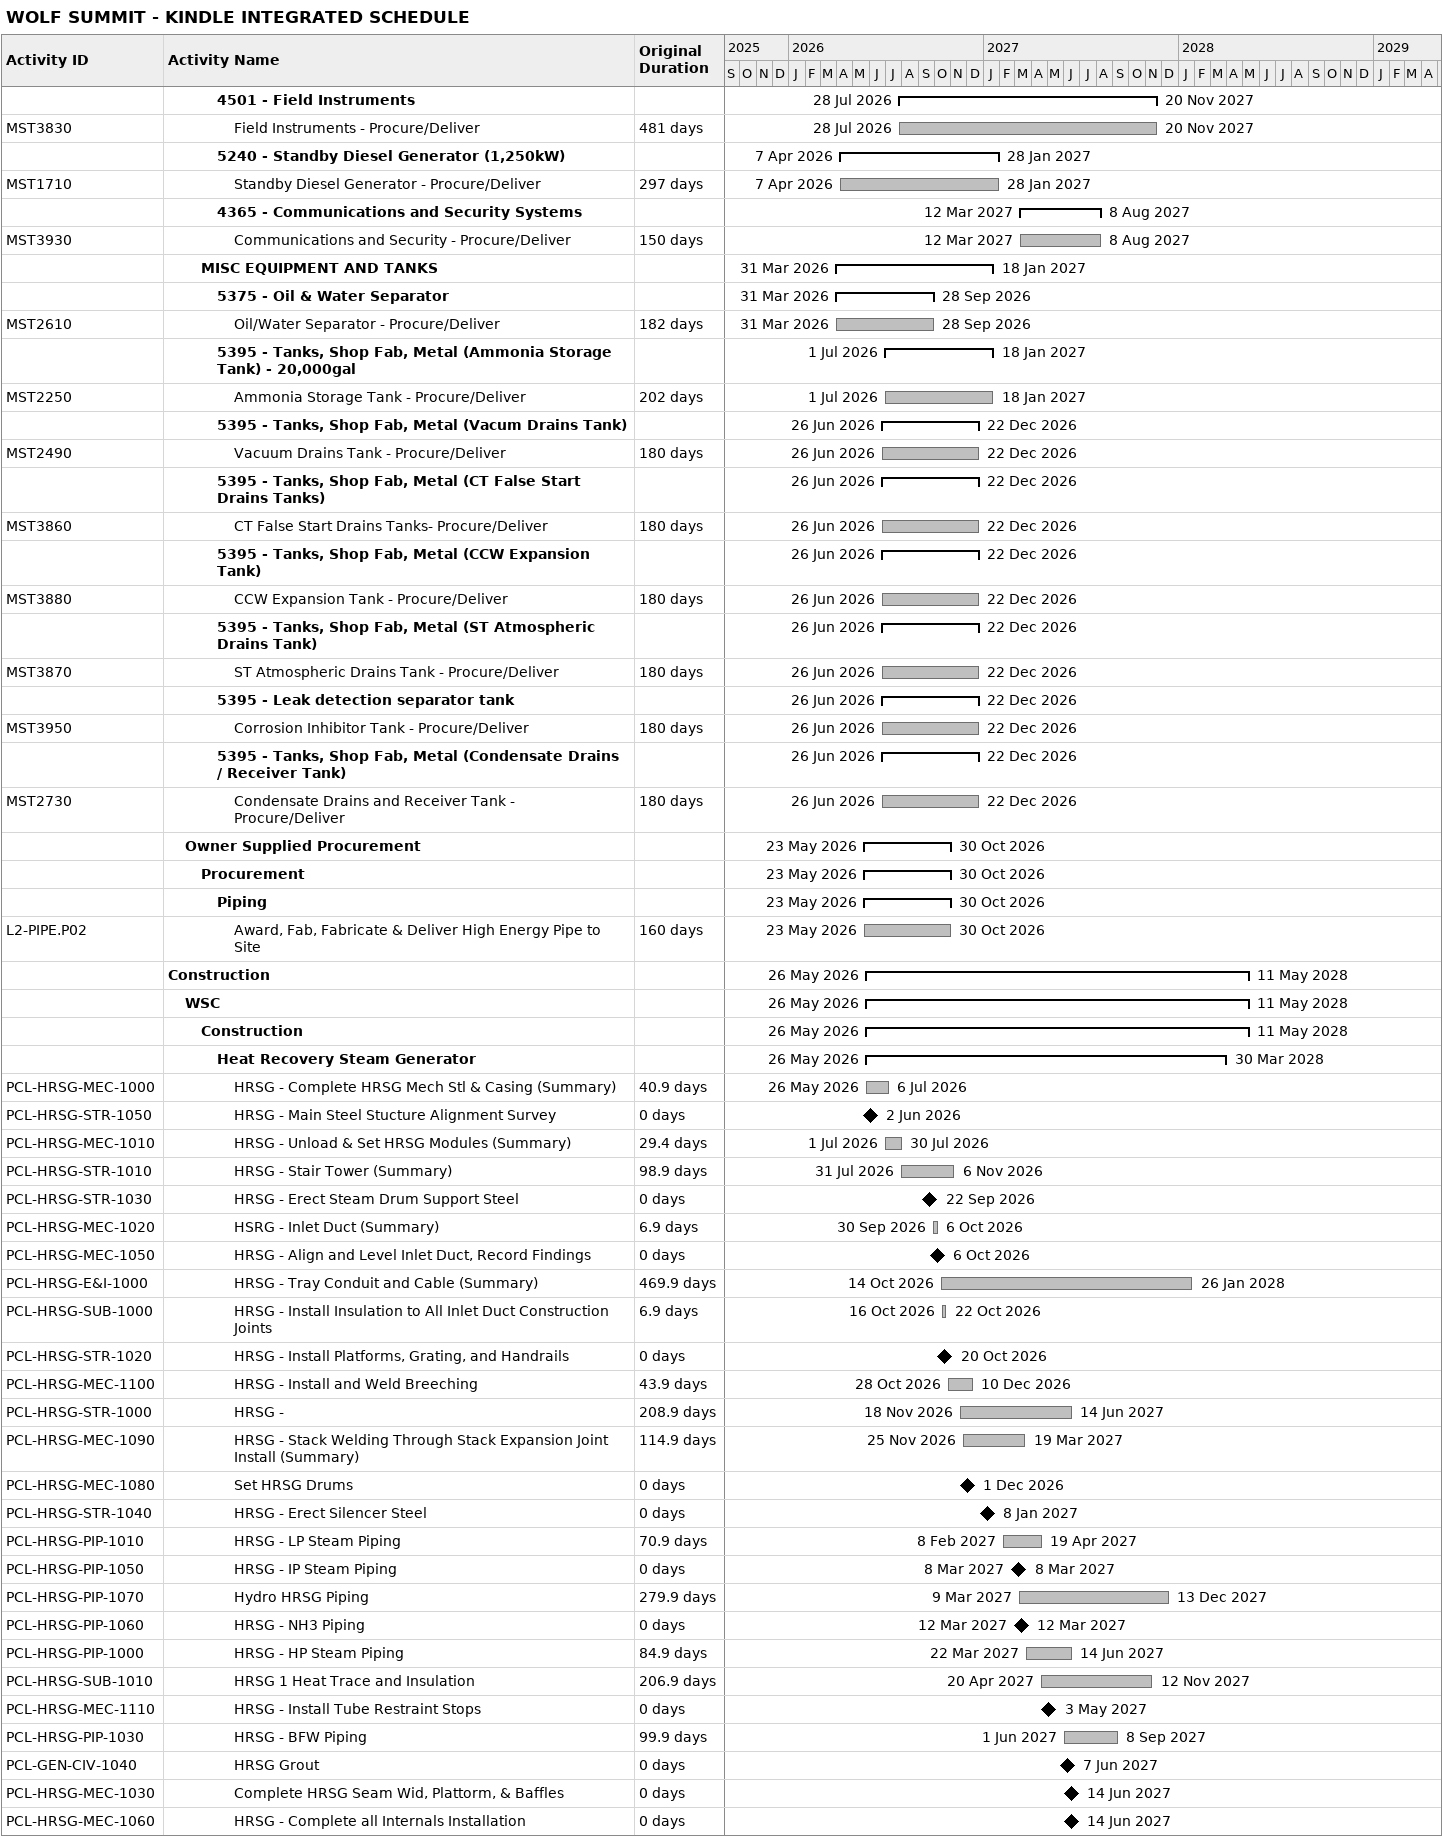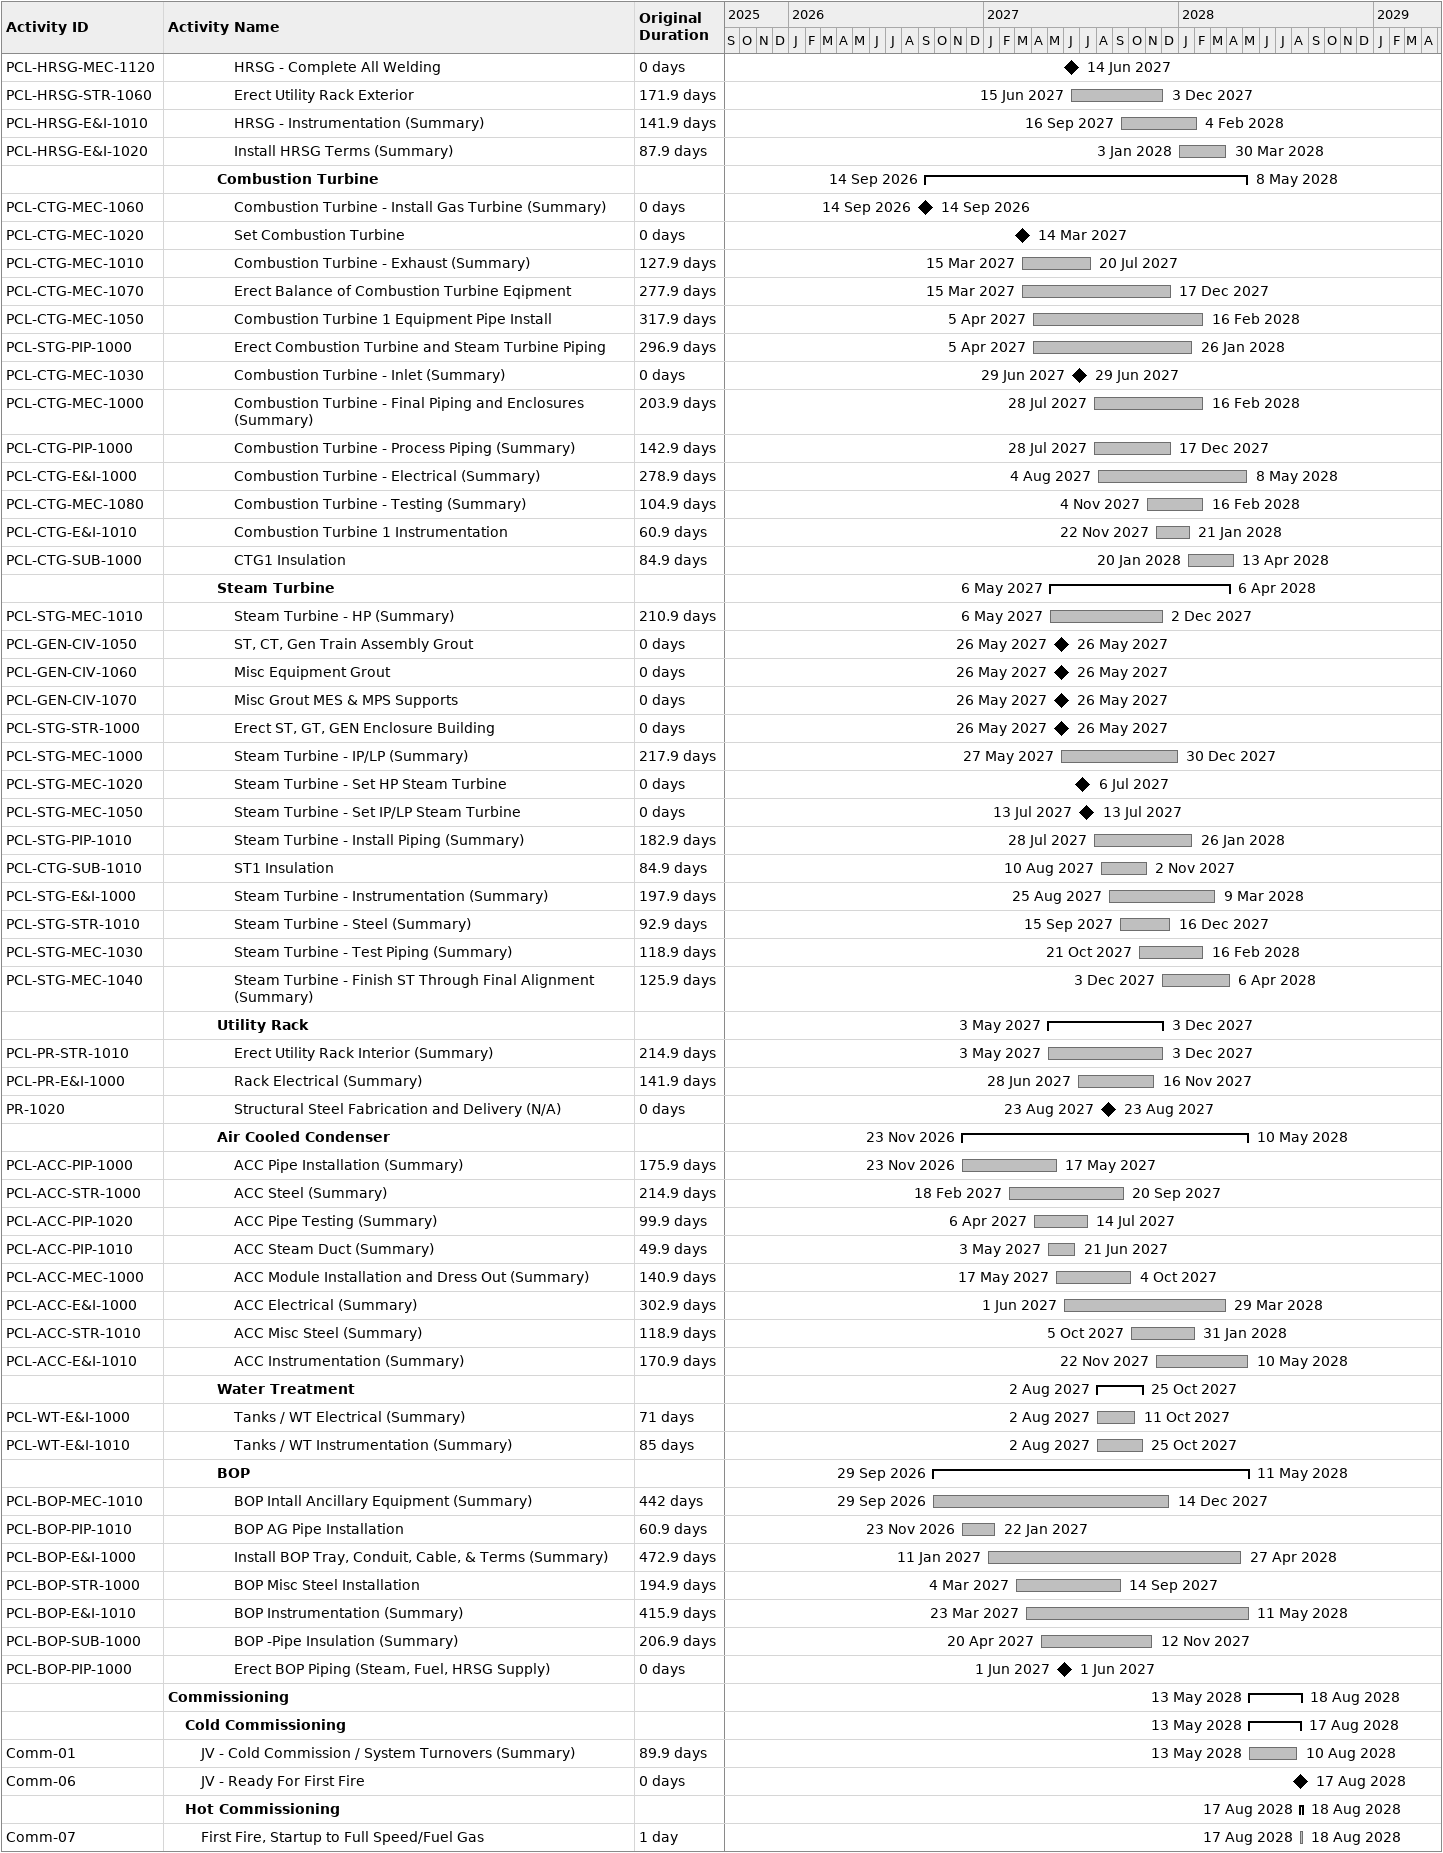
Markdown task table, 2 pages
WOLF SUMMIT - KINDLE INTEGRATED SCHEDULE

| ID | Level | Task | Original duration | Start | Finish |
|---|---|---|---|---|---|
|  | 4 | **4501 - Field Instruments** |  | 2026-07-28 | 2027-11-20 |
| MST3830 | 5 | Field Instruments - Procure/Deliver | 481d | 2026-07-28 | 2027-11-20 |
|  | 4 | **5240 - Standby Diesel Generator (1,250kW)** |  | 2026-04-07 | 2027-01-28 |
| MST1710 | 5 | Standby Diesel Generator - Procure/Deliver | 297d | 2026-04-07 | 2027-01-28 |
|  | 4 | **4365 - Communications and Security Systems** |  | 2027-03-12 | 2027-08-08 |
| MST3930 | 5 | Communications and Security - Procure/Deliver | 150d | 2027-03-12 | 2027-08-08 |
|  | 3 | **MISC EQUIPMENT AND TANKS** |  | 2026-03-31 | 2027-01-18 |
|  | 4 | **5375 - Oil & Water Separator** |  | 2026-03-31 | 2026-09-28 |
| MST2610 | 5 | Oil/Water Separator - Procure/Deliver | 182d | 2026-03-31 | 2026-09-28 |
|  | 4 | **5395 - Tanks, Shop Fab, Metal (Ammonia Storage Tank) - 20,000gal** |  | 2026-07-01 | 2027-01-18 |
| MST2250 | 5 | Ammonia Storage Tank - Procure/Deliver | 202d | 2026-07-01 | 2027-01-18 |
|  | 4 | **5395 - Tanks, Shop Fab, Metal (Vacum Drains Tank)** |  | 2026-06-26 | 2026-12-22 |
| MST2490 | 5 | Vacuum Drains Tank - Procure/Deliver | 180d | 2026-06-26 | 2026-12-22 |
|  | 4 | **5395 - Tanks, Shop Fab, Metal (CT False Start Drains Tanks)** |  | 2026-06-26 | 2026-12-22 |
| MST3860 | 5 | CT False Start Drains Tanks- Procure/Deliver | 180d | 2026-06-26 | 2026-12-22 |
|  | 4 | **5395 - Tanks, Shop Fab, Metal (CCW Expansion Tank)** |  | 2026-06-26 | 2026-12-22 |
| MST3880 | 5 | CCW Expansion Tank - Procure/Deliver | 180d | 2026-06-26 | 2026-12-22 |
|  | 4 | **5395 - Tanks, Shop Fab, Metal (ST Atmospheric Drains Tank)** |  | 2026-06-26 | 2026-12-22 |
| MST3870 | 5 | ST Atmospheric Drains Tank - Procure/Deliver | 180d | 2026-06-26 | 2026-12-22 |
|  | 4 | **5395 - Leak detection separator tank** |  | 2026-06-26 | 2026-12-22 |
| MST3950 | 5 | Corrosion Inhibitor Tank - Procure/Deliver | 180d | 2026-06-26 | 2026-12-22 |
|  | 4 | **5395 - Tanks, Shop Fab, Metal (Condensate Drains / Receiver Tank)** |  | 2026-06-26 | 2026-12-22 |
| MST2730 | 5 | Condensate Drains and Receiver Tank - Procure/Deliver | 180d | 2026-06-26 | 2026-12-22 |
|  | 2 | **Owner Supplied Procurement** |  | 2026-05-23 | 2026-10-30 |
|  | 3 | **Procurement** |  | 2026-05-23 | 2026-10-30 |
|  | 4 | **Piping** |  | 2026-05-23 | 2026-10-30 |
| L2-PIPE.P02 | 5 | Award, Fab, Fabricate & Deliver High Energy Pipe to Site | 160d | 2026-05-23 | 2026-10-30 |
|  | 1 | **Construction** |  | 2026-05-26 | 2028-05-11 |
|  | 2 | **WSC** |  | 2026-05-26 | 2028-05-11 |
|  | 3 | **Construction** |  | 2026-05-26 | 2028-05-11 |
|  | 4 | **Heat Recovery Steam Generator** |  | 2026-05-26 | 2028-03-30 |
| PCL-HRSG-MEC-1000 | 5 | HRSG - Complete HRSG Mech Stl & Casing (Summary) | 40.9d | 2026-05-26 | 2026-07-06 |
| PCL-HRSG-STR-1050 | 5 | HRSG - Main Steel Stucture Alignment Survey | 0d | 2026-06-02 | 2026-06-02 |
| PCL-HRSG-MEC-1010 | 5 | HRSG - Unload & Set HRSG Modules (Summary) | 29.4d | 2026-07-01 | 2026-07-30 |
| PCL-HRSG-STR-1010 | 5 | HRSG - Stair Tower (Summary) | 98.9d | 2026-07-31 | 2026-11-06 |
| PCL-HRSG-STR-1030 | 5 | HRSG - Erect Steam Drum Support Steel | 0d | 2026-09-22 | 2026-09-22 |
| PCL-HRSG-MEC-1020 | 5 | HSRG - Inlet Duct (Summary) | 6.9d | 2026-09-30 | 2026-10-06 |
| PCL-HRSG-MEC-1050 | 5 | HRSG - Align and Level Inlet Duct, Record Findings | 0d | 2026-10-06 | 2026-10-06 |
| PCL-HRSG-E&I-1000 | 5 | HRSG - Tray Conduit and Cable (Summary) | 469.9d | 2026-10-14 | 2028-01-26 |
| PCL-HRSG-SUB-1000 | 5 | HRSG - Install Insulation to All Inlet Duct Construction Joints | 6.9d | 2026-10-16 | 2026-10-22 |
| PCL-HRSG-STR-1020 | 5 | HRSG - Install Platforms, Grating, and Handrails | 0d | 2026-10-20 | 2026-10-20 |
| PCL-HRSG-MEC-1100 | 5 | HRSG - Install and Weld Breeching | 43.9d | 2026-10-28 | 2026-12-10 |
| PCL-HRSG-STR-1000 | 5 | HRSG - | 208.9d | 2026-11-18 | 2027-06-14 |
| PCL-HRSG-MEC-1090 | 5 | HRSG - Stack Welding Through Stack Expansion Joint Install (Summary) | 114.9d | 2026-11-25 | 2027-03-19 |
| PCL-HRSG-MEC-1080 | 5 | Set HRSG Drums | 0d | 2026-12-01 | 2026-12-01 |
| PCL-HRSG-STR-1040 | 5 | HRSG - Erect Silencer Steel | 0d | 2027-01-08 | 2027-01-08 |
| PCL-HRSG-PIP-1010 | 5 | HRSG - LP Steam Piping | 70.9d | 2027-02-08 | 2027-04-19 |
| PCL-HRSG-PIP-1050 | 5 | HRSG - IP Steam Piping | 0d | 2027-03-08 | 2027-03-08 |
| PCL-HRSG-PIP-1070 | 5 | Hydro HRSG Piping | 279.9d | 2027-03-09 | 2027-12-13 |
| PCL-HRSG-PIP-1060 | 5 | HRSG - NH3 Piping | 0d | 2027-03-12 | 2027-03-12 |
| PCL-HRSG-PIP-1000 | 5 | HRSG - HP Steam Piping | 84.9d | 2027-03-22 | 2027-06-14 |
| PCL-HRSG-SUB-1010 | 5 | HRSG 1 Heat Trace and Insulation | 206.9d | 2027-04-20 | 2027-11-12 |
| PCL-HRSG-MEC-1110 | 5 | HRSG - Install Tube Restraint Stops | 0d | 2027-05-03 | 2027-05-03 |
| PCL-HRSG-PIP-1030 | 5 | HRSG - BFW Piping | 99.9d | 2027-06-01 | 2027-09-08 |
| PCL-GEN-CIV-1040 | 5 | HRSG Grout | 0d | 2027-06-07 | 2027-06-07 |
| PCL-HRSG-MEC-1030 | 5 | Complete HRSG Seam Wid, Plattorm, & Baffles | 0d | 2027-06-14 | 2027-06-14 |
| PCL-HRSG-MEC-1060 | 5 | HRSG - Complete all Internals Installation | 0d | 2027-06-14 | 2027-06-14 |
| PCL-HRSG-MEC-1120 | 5 | HRSG - Complete All Welding | 0d | 2027-06-14 | 2027-06-14 |
| PCL-HRSG-STR-1060 | 5 | Erect Utility Rack Exterior | 171.9d | 2027-06-15 | 2027-12-03 |
| PCL-HRSG-E&I-1010 | 5 | HRSG - Instrumentation (Summary) | 141.9d | 2027-09-16 | 2028-02-04 |
| PCL-HRSG-E&I-1020 | 5 | Install HRSG Terms (Summary) | 87.9d | 2028-01-03 | 2028-03-30 |
|  | 4 | **Combustion Turbine** |  | 2026-09-14 | 2028-05-08 |
| PCL-CTG-MEC-1060 | 5 | Combustion Turbine - Install Gas Turbine (Summary) | 0d | 2026-09-14 | 2026-09-14 |
| PCL-CTG-MEC-1020 | 5 | Set Combustion Turbine | 0d | 2027-03-14 | 2027-03-14 |
| PCL-CTG-MEC-1010 | 5 | Combustion Turbine - Exhaust (Summary) | 127.9d | 2027-03-15 | 2027-07-20 |
| PCL-CTG-MEC-1070 | 5 | Erect Balance of Combustion Turbine Eqipment | 277.9d | 2027-03-15 | 2027-12-17 |
| PCL-CTG-MEC-1050 | 5 | Combustion Turbine 1 Equipment Pipe Install | 317.9d | 2027-04-05 | 2028-02-16 |
| PCL-STG-PIP-1000 | 5 | Erect Combustion Turbine and Steam Turbine Piping | 296.9d | 2027-04-05 | 2028-01-26 |
| PCL-CTG-MEC-1030 | 5 | Combustion Turbine - Inlet (Summary) | 0d | 2027-06-29 | 2027-06-29 |
| PCL-CTG-MEC-1000 | 5 | Combustion Turbine - Final Piping and Enclosures (Summary) | 203.9d | 2027-07-28 | 2028-02-16 |
| PCL-CTG-PIP-1000 | 5 | Combustion Turbine - Process Piping (Summary) | 142.9d | 2027-07-28 | 2027-12-17 |
| PCL-CTG-E&I-1000 | 5 | Combustion Turbine - Electrical (Summary) | 278.9d | 2027-08-04 | 2028-05-08 |
| PCL-CTG-MEC-1080 | 5 | Combustion Turbine - Testing (Summary) | 104.9d | 2027-11-04 | 2028-02-16 |
| PCL-CTG-E&I-1010 | 5 | Combustion Turbine 1 Instrumentation | 60.9d | 2027-11-22 | 2028-01-21 |
| PCL-CTG-SUB-1000 | 5 | CTG1 Insulation | 84.9d | 2028-01-20 | 2028-04-13 |
|  | 4 | **Steam Turbine** |  | 2027-05-06 | 2028-04-06 |
| PCL-STG-MEC-1010 | 5 | Steam Turbine - HP (Summary) | 210.9d | 2027-05-06 | 2027-12-02 |
| PCL-GEN-CIV-1050 | 5 | ST, CT, Gen Train Assembly Grout | 0d | 2027-05-26 | 2027-05-26 |
| PCL-GEN-CIV-1060 | 5 | Misc Equipment Grout | 0d | 2027-05-26 | 2027-05-26 |
| PCL-GEN-CIV-1070 | 5 | Misc Grout MES & MPS Supports | 0d | 2027-05-26 | 2027-05-26 |
| PCL-STG-STR-1000 | 5 | Erect ST, GT, GEN Enclosure Building | 0d | 2027-05-26 | 2027-05-26 |
| PCL-STG-MEC-1000 | 5 | Steam Turbine - IP/LP (Summary) | 217.9d | 2027-05-27 | 2027-12-30 |
| PCL-STG-MEC-1020 | 5 | Steam Turbine - Set HP Steam Turbine | 0d | 2027-07-06 | 2027-07-06 |
| PCL-STG-MEC-1050 | 5 | Steam Turbine - Set IP/LP Steam Turbine | 0d | 2027-07-13 | 2027-07-13 |
| PCL-STG-PIP-1010 | 5 | Steam Turbine - Install Piping (Summary) | 182.9d | 2027-07-28 | 2028-01-26 |
| PCL-CTG-SUB-1010 | 5 | ST1 Insulation | 84.9d | 2027-08-10 | 2027-11-02 |
| PCL-STG-E&I-1000 | 5 | Steam Turbine - Instrumentation (Summary) | 197.9d | 2027-08-25 | 2028-03-09 |
| PCL-STG-STR-1010 | 5 | Steam Turbine - Steel (Summary) | 92.9d | 2027-09-15 | 2027-12-16 |
| PCL-STG-MEC-1030 | 5 | Steam Turbine - Test Piping (Summary) | 118.9d | 2027-10-21 | 2028-02-16 |
| PCL-STG-MEC-1040 | 5 | Steam Turbine - Finish ST Through Final Alignment (Summary) | 125.9d | 2027-12-03 | 2028-04-06 |
|  | 4 | **Utility Rack** |  | 2027-05-03 | 2027-12-03 |
| PCL-PR-STR-1010 | 5 | Erect Utility Rack Interior (Summary) | 214.9d | 2027-05-03 | 2027-12-03 |
| PCL-PR-E&I-1000 | 5 | Rack Electrical (Summary) | 141.9d | 2027-06-28 | 2027-11-16 |
| PR-1020 | 5 | Structural Steel Fabrication and Delivery (N/A) | 0d | 2027-08-23 | 2027-08-23 |
|  | 4 | **Air Cooled Condenser** |  | 2026-11-23 | 2028-05-10 |
| PCL-ACC-PIP-1000 | 5 | ACC Pipe Installation (Summary) | 175.9d | 2026-11-23 | 2027-05-17 |
| PCL-ACC-STR-1000 | 5 | ACC Steel (Summary) | 214.9d | 2027-02-18 | 2027-09-20 |
| PCL-ACC-PIP-1020 | 5 | ACC Pipe Testing (Summary) | 99.9d | 2027-04-06 | 2027-07-14 |
| PCL-ACC-PIP-1010 | 5 | ACC Steam Duct (Summary) | 49.9d | 2027-05-03 | 2027-06-21 |
| PCL-ACC-MEC-1000 | 5 | ACC Module Installation and Dress Out (Summary) | 140.9d | 2027-05-17 | 2027-10-04 |
| PCL-ACC-E&I-1000 | 5 | ACC Electrical (Summary) | 302.9d | 2027-06-01 | 2028-03-29 |
| PCL-ACC-STR-1010 | 5 | ACC Misc Steel (Summary) | 118.9d | 2027-10-05 | 2028-01-31 |
| PCL-ACC-E&I-1010 | 5 | ACC Instrumentation (Summary) | 170.9d | 2027-11-22 | 2028-05-10 |
|  | 4 | **Water Treatment** |  | 2027-08-02 | 2027-10-25 |
| PCL-WT-E&I-1000 | 5 | Tanks / WT Electrical (Summary) | 71d | 2027-08-02 | 2027-10-11 |
| PCL-WT-E&I-1010 | 5 | Tanks / WT Instrumentation (Summary) | 85d | 2027-08-02 | 2027-10-25 |
|  | 4 | **BOP** |  | 2026-09-29 | 2028-05-11 |
| PCL-BOP-MEC-1010 | 5 | BOP Intall Ancillary Equipment (Summary) | 442d | 2026-09-29 | 2027-12-14 |
| PCL-BOP-PIP-1010 | 5 | BOP AG Pipe Installation | 60.9d | 2026-11-23 | 2027-01-22 |
| PCL-BOP-E&I-1000 | 5 | Install BOP Tray, Conduit, Cable, & Terms (Summary) | 472.9d | 2027-01-11 | 2028-04-27 |
| PCL-BOP-STR-1000 | 5 | BOP Misc Steel Installation | 194.9d | 2027-03-04 | 2027-09-14 |
| PCL-BOP-E&I-1010 | 5 | BOP Instrumentation (Summary) | 415.9d | 2027-03-23 | 2028-05-11 |
| PCL-BOP-SUB-1000 | 5 | BOP -Pipe Insulation (Summary) | 206.9d | 2027-04-20 | 2027-11-12 |
| PCL-BOP-PIP-1000 | 5 | Erect BOP Piping (Steam, Fuel, HRSG Supply) | 0d | 2027-06-01 | 2027-06-01 |
|  | 1 | **Commissioning** |  | 2028-05-13 | 2028-08-18 |
|  | 2 | **Cold Commissioning** |  | 2028-05-13 | 2028-08-17 |
| Comm-01 | 3 | JV - Cold Commission / System Turnovers (Summary) | 89.9d | 2028-05-13 | 2028-08-10 |
| Comm-06 | 3 | JV - Ready For First Fire | 0d | 2028-08-17 | 2028-08-17 |
|  | 2 | **Hot Commissioning** |  | 2028-08-17 | 2028-08-18 |
| Comm-07 | 3 | First Fire, Startup to Full Speed/Fuel Gas | 1d | 2028-08-17 | 2028-08-18 |
